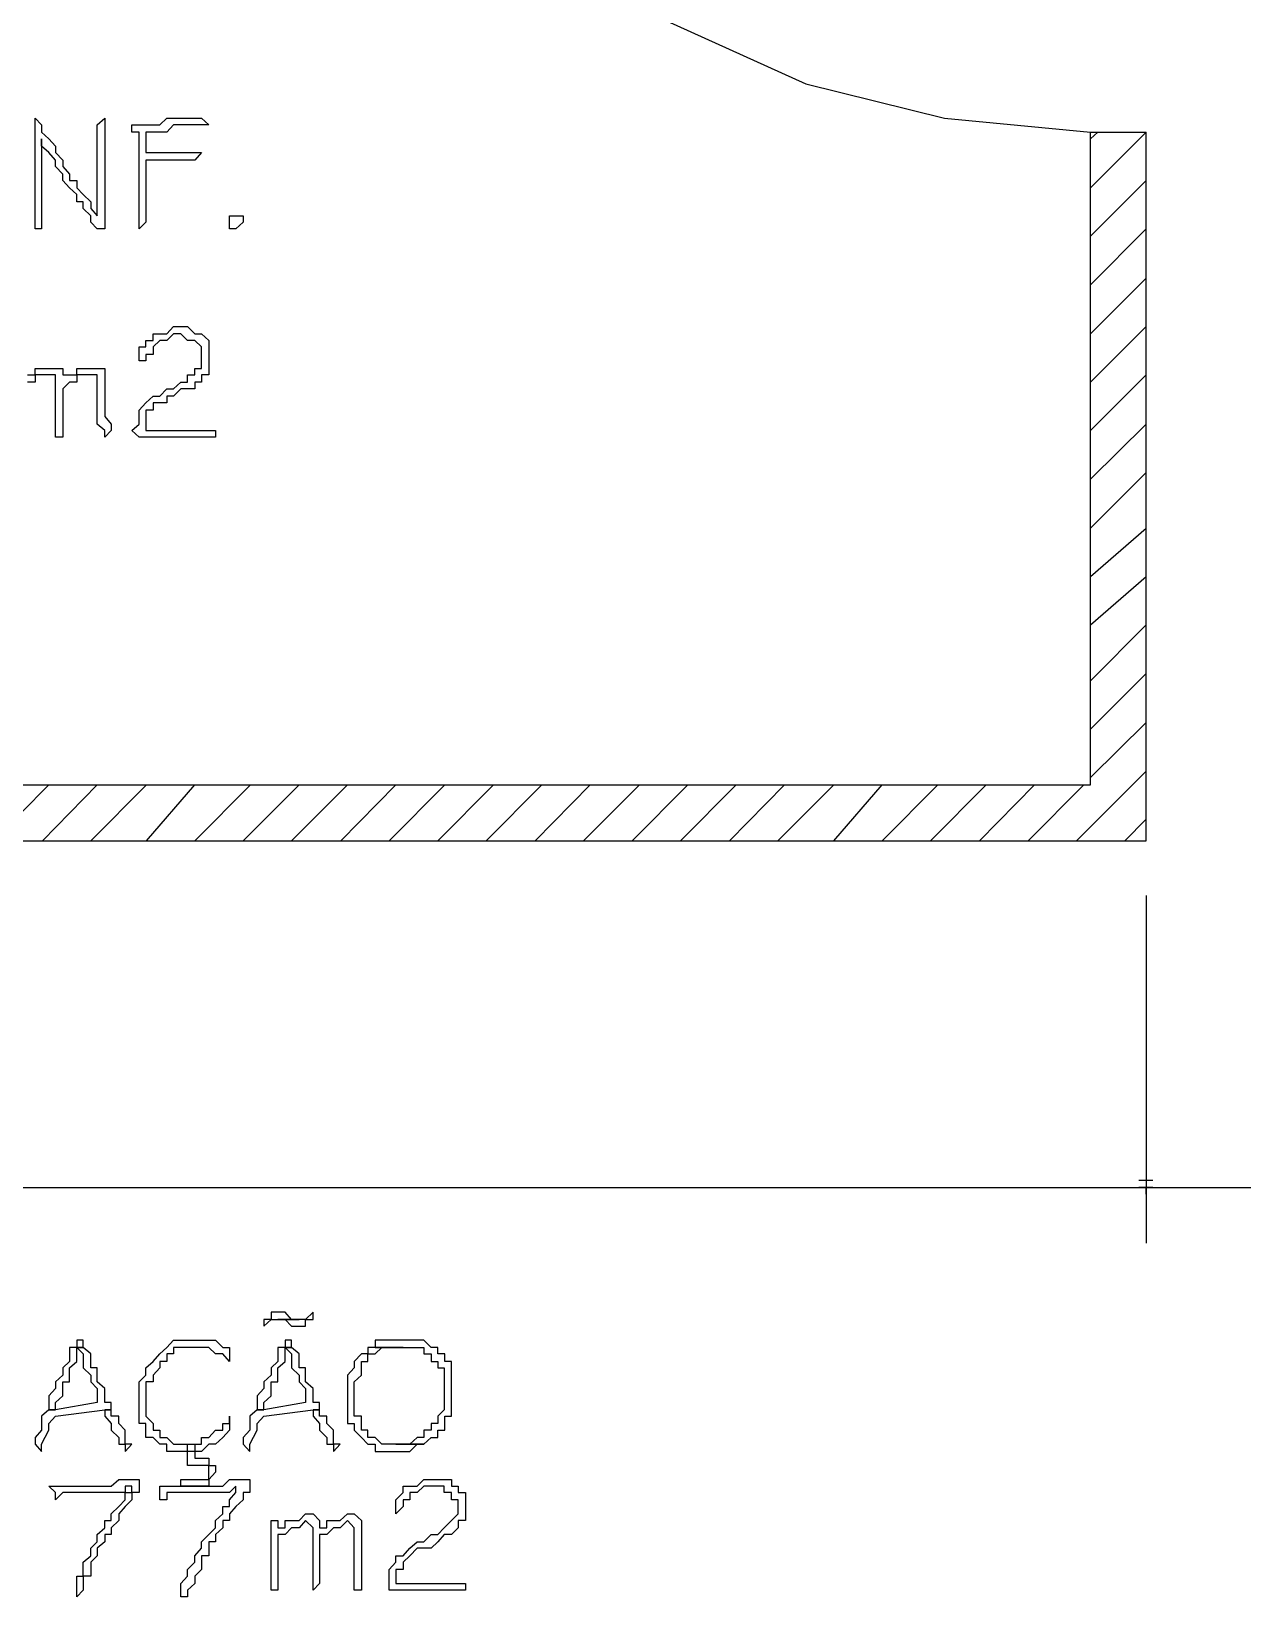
# Model space of a CAD drawing. Header units: millimetres. Extents: x -518.8 to -461.2, y 3.5 to 44.2.
# Drawn here: x -496.461 to -495.351, y 28.24 to 29.675 of the extents above; entities that cross this region are included whole.
import ezdxf

# ---------------------------------------------------------------- set-up
doc = ezdxf.new("R2010")
doc.units = ezdxf.units.MM
doc.header["$MEASUREMENT"] = 0
for name, color, linetype in [('10', 10, 'Continuous'), ('14', 14, 'Continuous'), ('16', 16, 'Continuous'), ('5', 5, 'Continuous'), ('6', 6, 'Continuous'), ('MYSOLIDS', 7, 'Continuous')]:
    doc.layers.add(name, color=color, linetype=linetype)

msp = doc.modelspace()

# ---------------------------------------------------------------- linework, layer by layer
at = {"layer": '10'}
msp.add_lwpolyline([(-495.4902, 29.5827), (-495.4391, 29.5827)], dxfattribs=at)
at = {"layer": '14'}
for points in [[(-495.4902, 29.5766), (-495.4835, 29.5827)], [(-495.4902, 29.5315), (-495.4391, 29.5827)], [(-495.4902, 29.4872), (-495.4391, 29.5383)], [(-495.4902, 29.4428), (-495.4391, 29.4939)], [(-495.4902, 29.3977), (-495.4391, 29.4488)], [(-495.4902, 29.3533), (-495.4391, 29.4045)], [(-495.4902, 29.309), (-495.4391, 29.3601)], [(-495.4902, 29.2646), (-495.4391, 29.315)], [(-495.4902, 29.2195), (-495.4391, 29.2706)], [(-495.4902, 29.1751), (-495.4391, 29.2195)], [(-495.4902, 29.1308), (-495.4391, 29.1751)], [(-495.4902, 29.0797), (-495.4391, 29.1308)], [(-495.4902, 29.0353), (-495.4391, 29.0864)], [(-495.4902, 28.9909), (-495.4391, 29.0413)], [(-495.503, 28.933), (-495.4391, 28.9969)], [(-496.4963, 28.933), (-496.4451, 28.9842)], [(-496.4511, 28.933), (-496.4008, 28.9842)], [(-496.4068, 28.933), (-496.3557, 28.9842)], [(-496.3557, 28.933), (-496.3113, 28.9842)], [(-496.3113, 28.933), (-496.2602, 28.9842)], [(-496.2669, 28.933), (-496.2158, 28.9842)], [(-496.2226, 28.933), (-496.1714, 28.9842)], [(-496.1775, 28.933), (-496.1271, 28.9842)], [(-496.1331, 28.933), (-496.082, 28.9842)], [(-496.0887, 28.933), (-496.0376, 28.9842)], [(-496.0444, 28.933), (-495.9933, 28.9842)], [(-495.9993, 28.933), (-495.9489, 28.9842)], [(-495.9549, 28.933), (-495.9038, 28.9842)], [(-495.9105, 28.933), (-495.8594, 28.9842)], [(-495.8662, 28.933), (-495.8151, 28.9842)], [(-495.8211, 28.933), (-495.7707, 28.9842)], [(-495.7767, 28.933), (-495.7256, 28.9842)], [(-495.7256, 28.933), (-495.6812, 28.9842)], [(-495.6812, 28.933), (-495.6301, 28.9842)], [(-495.6369, 28.933), (-495.5857, 28.9842)], [(-495.5918, 28.933), (-495.5414, 28.9842)], [(-495.5474, 28.933), (-495.4963, 28.9842)], [(-495.4587, 28.933), (-495.4391, 28.9526)]]:
    msp.add_lwpolyline(points, dxfattribs=at)
at = {"layer": '16'}
for points in [[(-495.4391, 28.8827), (-495.4391, 28.5639)], [(-495.4391, 28.8827), (-495.4391, 28.5639)], [(-495.4459, 28.6218), (-495.4391, 28.6218), (-495.4391, 28.6218), (-495.4391, 28.6218), (-495.4391, 28.6218), (-495.4331, 28.6218)], [(-495.4459, 28.6218), (-495.4391, 28.6218), (-495.4391, 28.6218), (-495.4391, 28.6218), (-495.4391, 28.6218), (-495.4331, 28.6218)], [(-498.4948, 28.615), (-495.3887, 28.615)], [(-495.4902, 28.615), (-494.2361, 28.615)], [(-495.4391, 28.615), (-495.4459, 28.615)], [(-495.4391, 28.615), (-495.4459, 28.615)], [(-495.4391, 28.609), (-495.4391, 28.615), (-495.4391, 28.609)], [(-495.4331, 28.615), (-495.4391, 28.615)], [(-495.4391, 28.609), (-495.4391, 28.615), (-495.4391, 28.609)], [(-495.4331, 28.615), (-495.4391, 28.615)]]:
    msp.add_lwpolyline(points, dxfattribs=at)
at = {"layer": '5'}
for points in [[(-498.4504, 28.9842), (-495.4902, 28.9842), (-495.4902, 29.5827)], [(-495.4391, 28.933), (-495.4391, 29.5827)], [(-498.4504, 28.933), (-495.4391, 28.933)]]:
    msp.add_lwpolyline(points, dxfattribs=at)
at = {"layer": '6'}
msp.add_lwpolyline([(-496.2925, 30.3406), (-496.2737, 30.2067), (-496.2286, 30.0789), (-496.1654, 29.9586), (-496.0887, 29.8503), (-495.9865, 29.7609), (-495.879, 29.6849), (-495.7511, 29.627), (-495.6241, 29.5954), (-495.4902, 29.5827)], dxfattribs=at)
at = {"layer": 'MYSOLIDS'}
for points in [[(-496.4519, 29.5766), (-496.4519, 29.5), (-496.4519, 29.4939), (-496.4519, 29.4939), (-496.4579, 29.4939), (-496.4579, 29.4939), (-496.4579, 29.4939), (-496.4579, 29.4939), (-496.4579, 29.5), (-496.4579, 29.5), (-496.4579, 29.5894), (-496.4579, 29.5894), (-496.4579, 29.5954), (-496.4579, 29.5954), (-496.4579, 29.5954), (-496.4519, 29.5894), (-496.4519, 29.5894), (-496.4519, 29.5894), (-496.4519, 29.5894), (-496.4519, 29.5827), (-496.4451, 29.5766), (-496.4451, 29.5766), (-496.4391, 29.5699), (-496.4391, 29.5639), (-496.4391, 29.5639), (-496.4324, 29.5571), (-496.4324, 29.5511), (-496.4324, 29.5511), (-496.4263, 29.5443), (-496.4263, 29.5443), (-496.4263, 29.5383), (-496.4196, 29.5383), (-496.4196, 29.5315), (-496.4136, 29.5255), (-496.4136, 29.5255), (-496.4068, 29.5188), (-496.4068, 29.5127), (-496.4068, 29.5127), (-496.4008, 29.506), (-496.4008, 29.506), (-496.4008, 29.5127), (-496.4008, 29.5127), (-496.4008, 29.5188), (-496.4008, 29.5188), (-496.4008, 29.5255), (-496.4008, 29.5315), (-496.4008, 29.5315), (-496.4008, 29.5383), (-496.4008, 29.5443), (-496.4008, 29.5511), (-496.4008, 29.5511), (-496.4008, 29.5571), (-496.4008, 29.5639), (-496.4008, 29.5639), (-496.4008, 29.5699), (-496.4008, 29.5766), (-496.4008, 29.5827), (-496.4008, 29.5827), (-496.4008, 29.5894), (-496.4008, 29.5894), (-496.4008, 29.5894), (-496.4008, 29.5894), (-496.394, 29.5954), (-496.394, 29.5954), (-496.394, 29.5894), (-496.394, 29.5894), (-496.394, 29.5894), (-496.394, 29.5894), (-496.394, 29.5827), (-496.394, 29.5827), (-496.394, 29.5827), (-496.394, 29.5766), (-496.394, 29.5699), (-496.394, 29.5639), (-496.394, 29.5639), (-496.394, 29.5571), (-496.394, 29.5511), (-496.394, 29.5443), (-496.394, 29.5443), (-496.394, 29.5383), (-496.394, 29.5383), (-496.394, 29.5315), (-496.394, 29.5315), (-496.394, 29.5255), (-496.394, 29.5188), (-496.394, 29.5127), (-496.394, 29.5127), (-496.394, 29.506), (-496.394, 29.5), (-496.394, 29.5), (-496.394, 29.4939), (-496.394, 29.4939), (-496.394, 29.4939), (-496.394, 29.4939), (-496.394, 29.4939), (-496.394, 29.4939), (-496.4008, 29.4939), (-496.4008, 29.4939), (-496.4068, 29.5), (-496.4068, 29.506), (-496.4136, 29.5127), (-496.4136, 29.5188), (-496.4196, 29.5188), (-496.4196, 29.5255), (-496.4196, 29.5255), (-496.4263, 29.5315), (-496.4263, 29.5315), (-496.4324, 29.5383), (-496.4324, 29.5383), (-496.4324, 29.5443), (-496.4391, 29.5511), (-496.4391, 29.5511), (-496.4391, 29.5571), (-496.4451, 29.5639), (-496.4451, 29.5639), (-496.4519, 29.5699), (-496.4519, 29.5766), (-496.4519, 29.5766), (-496.4519, 29.5766), (-496.4519, 29.5766), (-496.4519, 29.5766)], [(-496.3564, 29.5639), (-496.3496, 29.5639), (-496.3496, 29.5639), (-496.3436, 29.5639), (-496.3369, 29.5639), (-496.3308, 29.5639), (-496.3308, 29.5639), (-496.3241, 29.5639), (-496.3181, 29.5639), (-496.3181, 29.5639), (-496.3113, 29.5639), (-496.3113, 29.5639), (-496.3113, 29.5639), (-496.3053, 29.5639), (-496.3053, 29.5639), (-496.3053, 29.5639), (-496.3053, 29.5639), (-496.3053, 29.5639), (-496.3053, 29.5639), (-496.3113, 29.5571), (-496.3181, 29.5571), (-496.3241, 29.5571), (-496.3308, 29.5571), (-496.3369, 29.5571), (-496.3369, 29.5571), (-496.3436, 29.5571), (-496.3496, 29.5571), (-496.3564, 29.5571), (-496.3564, 29.5571), (-496.3564, 29.5511), (-496.3564, 29.5511), (-496.3564, 29.5443), (-496.3564, 29.5443), (-496.3564, 29.5383), (-496.3564, 29.5383), (-496.3564, 29.5315), (-496.3564, 29.5255), (-496.3564, 29.5188), (-496.3564, 29.5127), (-496.3564, 29.506), (-496.3564, 29.506), (-496.3564, 29.5), (-496.3564, 29.5), (-496.3624, 29.4939), (-496.3624, 29.4939), (-496.3624, 29.4939), (-496.3624, 29.4939), (-496.3624, 29.5), (-496.3624, 29.5), (-496.3624, 29.5), (-496.3624, 29.5), (-496.3624, 29.506), (-496.3624, 29.506), (-496.3624, 29.5127), (-496.3624, 29.5188), (-496.3624, 29.5255), (-496.3624, 29.5255), (-496.3624, 29.5315), (-496.3624, 29.5383), (-496.3624, 29.5383), (-496.3624, 29.5443), (-496.3624, 29.5511), (-496.3624, 29.5571), (-496.3624, 29.5571), (-496.3624, 29.5639), (-496.3624, 29.5699), (-496.3624, 29.5766), (-496.3624, 29.5766), (-496.3624, 29.5827), (-496.3692, 29.5827), (-496.3692, 29.5894), (-496.3692, 29.5894), (-496.3624, 29.5894), (-496.3624, 29.5894), (-496.3624, 29.5894), (-496.3564, 29.5894), (-496.3564, 29.5894), (-496.3496, 29.5894), (-496.3436, 29.5894), (-496.3369, 29.5954), (-496.3369, 29.5954), (-496.3308, 29.5954), (-496.3241, 29.5954), (-496.3181, 29.5954), (-496.3181, 29.5954), (-496.3113, 29.5954), (-496.3053, 29.5954), (-496.3053, 29.5954), (-496.3053, 29.5954), (-496.3053, 29.5954), (-496.2985, 29.5894), (-496.2985, 29.5894), (-496.3053, 29.5894), (-496.3053, 29.5894), (-496.3053, 29.5894), (-496.3113, 29.5894), (-496.3181, 29.5894), (-496.3241, 29.5894), (-496.3308, 29.5894), (-496.3369, 29.5827), (-496.3436, 29.5827), (-496.3436, 29.5827), (-496.3496, 29.5827), (-496.3564, 29.5827), (-496.3564, 29.5827), (-496.3564, 29.5827), (-496.3564, 29.5827), (-496.3564, 29.5766), (-496.3564, 29.5699), (-496.3564, 29.5699), (-496.3564, 29.5639), (-496.3564, 29.5639), (-496.3564, 29.5639), (-496.3564, 29.5639)], [(-496.2737, 29.4939), (-496.2797, 29.4939), (-496.2797, 29.4939), (-496.2797, 29.5), (-496.2797, 29.5), (-496.2797, 29.506), (-496.2797, 29.506), (-496.2737, 29.506), (-496.2737, 29.506), (-496.2669, 29.506), (-496.2669, 29.506), (-496.2669, 29.5), (-496.2669, 29.5), (-496.2669, 29.5), (-496.2737, 29.4939), (-496.2737, 29.4939), (-496.2737, 29.4939), (-496.2737, 29.4939), (-496.2737, 29.4939), (-496.2737, 29.4939)], [(-496.3564, 29.309), (-496.2985, 29.309), (-496.2925, 29.309), (-496.2925, 29.309), (-496.2925, 29.309), (-496.2925, 29.309), (-496.2925, 29.303), (-496.2925, 29.303), (-496.2985, 29.303), (-496.2985, 29.303), (-496.3564, 29.303), (-496.3624, 29.303), (-496.3624, 29.303), (-496.3624, 29.303), (-496.3624, 29.303), (-496.3624, 29.303), (-496.3624, 29.303), (-496.3692, 29.309), (-496.3692, 29.309), (-496.3692, 29.309), (-496.3624, 29.315), (-496.3624, 29.3218), (-496.3624, 29.3218), (-496.3624, 29.3278), (-496.3624, 29.3278), (-496.3564, 29.3345), (-496.3564, 29.3345), (-496.3496, 29.3406), (-496.3496, 29.3406), (-496.3496, 29.3406), (-496.3436, 29.3406), (-496.3369, 29.3473), (-496.3308, 29.3473), (-496.3308, 29.3473), (-496.3241, 29.3533), (-496.3181, 29.3533), (-496.3181, 29.3533), (-496.3181, 29.3601), (-496.3113, 29.3601), (-496.3113, 29.3661), (-496.3053, 29.3661), (-496.3053, 29.3729), (-496.3053, 29.3729), (-496.3053, 29.3789), (-496.3053, 29.3789), (-496.3053, 29.3857), (-496.3113, 29.3917), (-496.3113, 29.3917), (-496.3113, 29.3917), (-496.3181, 29.3917), (-496.3241, 29.3977), (-496.3241, 29.3977), (-496.3308, 29.3977), (-496.3369, 29.3917), (-496.3369, 29.3917), (-496.3436, 29.3917), (-496.3436, 29.3917), (-496.3496, 29.3857), (-496.3496, 29.3857), (-496.3496, 29.3789), (-496.3564, 29.3789), (-496.3564, 29.3789), (-496.3564, 29.3729), (-496.3624, 29.3729), (-496.3624, 29.3729), (-496.3624, 29.3729), (-496.3624, 29.3789), (-496.3624, 29.3789), (-496.3624, 29.3789), (-496.3624, 29.3857), (-496.3564, 29.3857), (-496.3564, 29.3917), (-496.3564, 29.3917), (-496.3496, 29.3917), (-496.3496, 29.3977), (-496.3436, 29.3977), (-496.3436, 29.3977), (-496.3369, 29.3977), (-496.3308, 29.4045), (-496.3308, 29.4045), (-496.3241, 29.4045), (-496.3181, 29.4045), (-496.3181, 29.4045), (-496.3113, 29.3977), (-496.3053, 29.3977), (-496.3053, 29.3977), (-496.3053, 29.3977), (-496.2985, 29.3917), (-496.2985, 29.3857), (-496.2985, 29.3857), (-496.2985, 29.3789), (-496.2985, 29.3789), (-496.2985, 29.3729), (-496.2985, 29.3661), (-496.2985, 29.3661), (-496.2985, 29.3601), (-496.3053, 29.3601), (-496.3053, 29.3533), (-496.3053, 29.3533), (-496.3113, 29.3533), (-496.3113, 29.3473), (-496.3181, 29.3473), (-496.3241, 29.3473), (-496.3308, 29.3406), (-496.3308, 29.3406), (-496.3369, 29.3406), (-496.3369, 29.3345), (-496.3436, 29.3345), (-496.3496, 29.3345), (-496.3496, 29.3278), (-496.3564, 29.3278), (-496.3564, 29.3218), (-496.3564, 29.315), (-496.3564, 29.315), (-496.3564, 29.309), (-496.3564, 29.309), (-496.3564, 29.309), (-496.3564, 29.309)], [(-496.4324, 29.3601), (-496.4263, 29.3601), (-496.4196, 29.3601), (-496.4196, 29.3661), (-496.4136, 29.3661), (-496.4068, 29.3661), (-496.4068, 29.3661), (-496.4008, 29.3661), (-496.394, 29.3661), (-496.394, 29.3661), (-496.394, 29.3601), (-496.394, 29.3601), (-496.394, 29.3533), (-496.394, 29.3473), (-496.394, 29.3473), (-496.394, 29.3406), (-496.394, 29.3345), (-496.394, 29.3278), (-496.394, 29.3278), (-496.394, 29.3218), (-496.388, 29.315), (-496.388, 29.309), (-496.388, 29.309), (-496.388, 29.309), (-496.388, 29.309), (-496.394, 29.303), (-496.394, 29.303), (-496.394, 29.303), (-496.394, 29.303), (-496.394, 29.303), (-496.394, 29.303), (-496.394, 29.309), (-496.394, 29.309), (-496.4008, 29.315), (-496.4008, 29.3218), (-496.4008, 29.3218), (-496.4008, 29.3278), (-496.4008, 29.3278), (-496.4008, 29.3345), (-496.4008, 29.3406), (-496.4008, 29.3473), (-496.4008, 29.3473), (-496.4008, 29.3533), (-496.4008, 29.3601), (-496.4008, 29.3601), (-496.4008, 29.3601), (-496.4008, 29.3601), (-496.4068, 29.3601), (-496.4136, 29.3601), (-496.4136, 29.3601), (-496.4196, 29.3601), (-496.4196, 29.3533), (-496.4263, 29.3533), (-496.4324, 29.3473), (-496.4324, 29.309), (-496.4324, 29.303), (-496.4324, 29.303), (-496.4324, 29.303), (-496.4324, 29.303), (-496.4391, 29.303), (-496.4391, 29.303), (-496.4391, 29.309), (-496.4391, 29.309), (-496.4391, 29.3533), (-496.4391, 29.3533), (-496.4391, 29.3601), (-496.4391, 29.3601), (-496.4391, 29.3601), (-496.4391, 29.3601), (-496.4451, 29.3601), (-496.4519, 29.3601), (-496.4519, 29.3601), (-496.4579, 29.3601), (-496.4579, 29.3533), (-496.4647, 29.3533)], [(-496.4647, 29.3601), (-496.4579, 29.3601), (-496.4579, 29.3661), (-496.4519, 29.3661), (-496.4451, 29.3661), (-496.4391, 29.3661), (-496.4391, 29.3661), (-496.4324, 29.3661), (-496.4324, 29.3661), (-496.4324, 29.3601), (-496.4324, 29.3601), (-496.4324, 29.3601), (-496.4324, 29.3601), (-496.4324, 29.3601), (-496.4324, 29.3601)], [(-496.2354, 28.5007), (-496.2354, 28.5007), (-496.2414, 28.5007), (-496.2414, 28.4939), (-496.2481, 28.4939), (-496.2481, 28.4879), (-496.2481, 28.4879), (-496.2481, 28.4879), (-496.2481, 28.4879), (-496.2414, 28.4939), (-496.2414, 28.4939), (-496.2354, 28.4939), (-496.2226, 28.4939), (-496.2226, 28.4939), (-496.2286, 28.5007), (-496.2286, 28.5007), (-496.2354, 28.5007), (-496.2354, 28.5007)], [(-496.2226, 28.4939), (-496.2354, 28.4939), (-496.2354, 28.4939), (-496.2286, 28.4939), (-496.2158, 28.4939), (-496.2158, 28.4939), (-496.2226, 28.4939), (-496.2226, 28.4939)], [(-496.203, 28.5007), (-496.203, 28.5007), (-496.2098, 28.4939), (-496.2098, 28.4939), (-496.2158, 28.4939), (-496.2286, 28.4939), (-496.2286, 28.4939), (-496.2226, 28.4879), (-496.2226, 28.4879), (-496.2158, 28.4879), (-496.2158, 28.4879), (-496.2098, 28.4879), (-496.2098, 28.4939), (-496.203, 28.4939), (-496.203, 28.5007), (-496.203, 28.5007), (-496.203, 28.5007), (-496.203, 28.5007)], [(-496.4136, 28.4684), (-496.4196, 28.4684), (-496.4136, 28.4624), (-496.4136, 28.4624), (-496.4136, 28.4556), (-496.4136, 28.4496), (-496.4068, 28.4428), (-496.4068, 28.4428), (-496.4068, 28.4368), (-496.4068, 28.4368), (-496.4008, 28.4308), (-496.4008, 28.424), (-496.4008, 28.424), (-496.4008, 28.418), (-496.4391, 28.4112), (-496.4451, 28.4112), (-496.4451, 28.4112), (-496.4519, 28.4052), (-496.4519, 28.3985), (-496.4519, 28.3985), (-496.4519, 28.3985), (-496.4519, 28.3924), (-496.4579, 28.3857), (-496.4579, 28.3797), (-496.4579, 28.3797), (-496.4579, 28.3797), (-496.4519, 28.3729), (-496.4519, 28.3729), (-496.4519, 28.3797), (-496.4519, 28.3797), (-496.4451, 28.3924), (-496.4451, 28.3924), (-496.4451, 28.3924), (-496.4451, 28.3985), (-496.4391, 28.4052), (-496.4391, 28.4052), (-496.394, 28.4112), (-496.388, 28.4112), (-496.388, 28.418), (-496.394, 28.418), (-496.394, 28.424), (-496.394, 28.4308), (-496.394, 28.4308), (-496.4008, 28.4368), (-496.4008, 28.4368), (-496.4008, 28.4428), (-496.4008, 28.4496), (-496.4068, 28.4496), (-496.4068, 28.4556), (-496.4068, 28.4556), (-496.4068, 28.4556), (-496.4068, 28.4624), (-496.4136, 28.4684), (-496.4136, 28.4684)], [(-496.4196, 28.4751), (-496.4196, 28.4751), (-496.4196, 28.4751), (-496.4196, 28.4751), (-496.4196, 28.4684), (-496.4263, 28.4684), (-496.4263, 28.4624), (-496.4263, 28.4556), (-496.4324, 28.4496), (-496.4324, 28.4428), (-496.4391, 28.4368), (-496.4391, 28.4308), (-496.4391, 28.4308), (-496.4391, 28.4308), (-496.4451, 28.424), (-496.4451, 28.418), (-496.4451, 28.4112), (-496.4391, 28.4112), (-496.4391, 28.418), (-496.4324, 28.424), (-496.4324, 28.424), (-496.4324, 28.4308), (-496.4324, 28.4368), (-496.4324, 28.4368), (-496.4263, 28.4368), (-496.4263, 28.4428), (-496.4263, 28.4496), (-496.4263, 28.4496), (-496.4196, 28.4556), (-496.4196, 28.4624), (-496.4196, 28.4684), (-496.4136, 28.4684), (-496.4136, 28.4751), (-496.4136, 28.4751), (-496.4196, 28.4751), (-496.4196, 28.4751)], [(-496.3113, 28.4684), (-496.3181, 28.4684), (-496.3181, 28.4684), (-496.3241, 28.4684), (-496.3308, 28.4684), (-496.3308, 28.4624), (-496.3369, 28.4624), (-496.3369, 28.4556), (-496.3436, 28.4556), (-496.3436, 28.4556), (-496.3436, 28.4496), (-496.3496, 28.4428), (-496.3496, 28.4428), (-496.3496, 28.4368), (-496.3564, 28.4368), (-496.3564, 28.4308), (-496.3564, 28.4308), (-496.3564, 28.424), (-496.3564, 28.418), (-496.3564, 28.4112), (-496.3564, 28.4112), (-496.3564, 28.4052), (-496.3496, 28.3985), (-496.3496, 28.3985), (-496.3496, 28.3924), (-496.3436, 28.3924), (-496.3436, 28.3857), (-496.3369, 28.3857), (-496.3369, 28.3857), (-496.3308, 28.3797), (-496.3241, 28.3797), (-496.3241, 28.3797), (-496.3181, 28.3797), (-496.3181, 28.3797), (-496.3113, 28.3797), (-496.3053, 28.3797), (-496.3053, 28.3857), (-496.2985, 28.3857), (-496.2985, 28.3857), (-496.2925, 28.3924), (-496.2925, 28.3924), (-496.2857, 28.3924), (-496.2857, 28.3985), (-496.2797, 28.3985), (-496.2797, 28.4052), (-496.2797, 28.3985), (-496.2797, 28.3985), (-496.2797, 28.3985), (-496.2797, 28.3985), (-496.2797, 28.3924), (-496.2797, 28.3924), (-496.2797, 28.3924), (-496.2857, 28.3857), (-496.2857, 28.3857), (-496.2925, 28.3797), (-496.2985, 28.3797), (-496.2985, 28.3797), (-496.2985, 28.3797), (-496.3053, 28.3729), (-496.3113, 28.3729), (-496.3113, 28.3729), (-496.3181, 28.3729), (-496.3181, 28.3729), (-496.3241, 28.3729), (-496.3308, 28.3729), (-496.3369, 28.3729), (-496.3369, 28.3797), (-496.3436, 28.3797), (-496.3436, 28.3797), (-496.3496, 28.3857), (-496.3496, 28.3857), (-496.3564, 28.3857), (-496.3564, 28.3924), (-496.3564, 28.3985), (-496.3624, 28.3985), (-496.3624, 28.4052), (-496.3624, 28.4112), (-496.3624, 28.4112), (-496.3624, 28.418), (-496.3624, 28.424), (-496.3624, 28.424), (-496.3624, 28.4308), (-496.3624, 28.4368), (-496.3624, 28.4368), (-496.3564, 28.4428), (-496.3564, 28.4496), (-496.3564, 28.4496), (-496.3496, 28.4556), (-496.3496, 28.4556), (-496.3436, 28.4624), (-496.3436, 28.4624), (-496.3369, 28.4684), (-496.3369, 28.4684), (-496.3308, 28.4751), (-496.3241, 28.4751), (-496.3241, 28.4751), (-496.3181, 28.4751), (-496.3113, 28.4751), (-496.3113, 28.4751), (-496.3053, 28.4751), (-496.3053, 28.4751), (-496.2985, 28.4751), (-496.2925, 28.4751), (-496.2925, 28.4751), (-496.2857, 28.4684), (-496.2797, 28.4684), (-496.2797, 28.4684), (-496.2797, 28.4624), (-496.2797, 28.4624), (-496.2797, 28.4556), (-496.2797, 28.4556), (-496.2797, 28.4556), (-496.2797, 28.4556), (-496.2857, 28.4624), (-496.2857, 28.4624), (-496.2857, 28.4624), (-496.2857, 28.4624), (-496.2925, 28.4624), (-496.2985, 28.4684), (-496.2985, 28.4684), (-496.3053, 28.4684), (-496.3113, 28.4684), (-496.3113, 28.4684), (-496.3113, 28.4684), (-496.3113, 28.4684), (-496.3113, 28.4684)], [(-496.2226, 28.4684), (-496.2286, 28.4684), (-496.2226, 28.4624), (-496.2226, 28.4624), (-496.2226, 28.4556), (-496.2226, 28.4496), (-496.2158, 28.4428), (-496.2158, 28.4428), (-496.2158, 28.4368), (-496.2158, 28.4368), (-496.2098, 28.4308), (-496.2098, 28.424), (-496.2098, 28.424), (-496.2098, 28.418), (-496.2481, 28.4112), (-496.2542, 28.4112), (-496.2542, 28.4112), (-496.2609, 28.4052), (-496.2609, 28.3985), (-496.2609, 28.3985), (-496.2609, 28.3985), (-496.2609, 28.3924), (-496.2669, 28.3857), (-496.2669, 28.3797), (-496.2669, 28.3797), (-496.2669, 28.3797), (-496.2609, 28.3729), (-496.2609, 28.3729), (-496.2609, 28.3797), (-496.2609, 28.3797), (-496.2542, 28.3924), (-496.2542, 28.3924), (-496.2542, 28.3924), (-496.2542, 28.3985), (-496.2481, 28.4052), (-496.2481, 28.4052), (-496.203, 28.4112), (-496.197, 28.4112), (-496.197, 28.418), (-496.203, 28.418), (-496.203, 28.424), (-496.203, 28.4308), (-496.203, 28.4308), (-496.2098, 28.4368), (-496.2098, 28.4368), (-496.2098, 28.4428), (-496.2098, 28.4496), (-496.2158, 28.4496), (-496.2158, 28.4556), (-496.2158, 28.4556), (-496.2158, 28.4556), (-496.2158, 28.4624), (-496.2226, 28.4684), (-496.2226, 28.4684)], [(-496.2286, 28.4751), (-496.2286, 28.4751), (-496.2286, 28.4751), (-496.2286, 28.4751), (-496.2286, 28.4684), (-496.2354, 28.4684), (-496.2354, 28.4624), (-496.2354, 28.4556), (-496.2414, 28.4496), (-496.2414, 28.4428), (-496.2481, 28.4368), (-496.2481, 28.4308), (-496.2481, 28.4308), (-496.2481, 28.4308), (-496.2542, 28.424), (-496.2542, 28.418), (-496.2542, 28.4112), (-496.2481, 28.4112), (-496.2481, 28.418), (-496.2414, 28.424), (-496.2414, 28.424), (-496.2414, 28.4308), (-496.2414, 28.4368), (-496.2414, 28.4368), (-496.2354, 28.4368), (-496.2354, 28.4428), (-496.2354, 28.4496), (-496.2354, 28.4496), (-496.2286, 28.4556), (-496.2286, 28.4624), (-496.2286, 28.4684), (-496.2226, 28.4684), (-496.2226, 28.4751), (-496.2226, 28.4751), (-496.2286, 28.4751), (-496.2286, 28.4751)], [(-496.1459, 28.4684), (-496.1527, 28.4684), (-496.1527, 28.4624), (-496.1587, 28.4624), (-496.1587, 28.4624), (-496.1654, 28.4556), (-496.1654, 28.4556), (-496.1654, 28.4496), (-496.1714, 28.4428), (-496.1714, 28.4428), (-496.1714, 28.4368), (-496.1714, 28.4308), (-496.1714, 28.424), (-496.1714, 28.424), (-496.1714, 28.418), (-496.1714, 28.418), (-496.1714, 28.4112), (-496.1714, 28.4052), (-496.1714, 28.3985), (-496.1654, 28.3985), (-496.1654, 28.3924), (-496.1654, 28.3924), (-496.1587, 28.3857), (-496.1587, 28.3857), (-496.1527, 28.3797), (-496.1527, 28.3797), (-496.1459, 28.3797), (-496.1459, 28.3729), (-496.1399, 28.3729), (-496.1331, 28.3729), (-496.1271, 28.3729), (-496.1271, 28.3729), (-496.1203, 28.3729), (-496.1203, 28.3729), (-496.1143, 28.3729), (-496.1075, 28.3797), (-496.1075, 28.3797), (-496.1015, 28.3797), (-496.1271, 28.3797), (-496.1331, 28.3797), (-496.1331, 28.3797), (-496.1399, 28.3797), (-496.1459, 28.3857), (-496.1459, 28.3857), (-496.1527, 28.3857), (-496.1527, 28.3924), (-496.1527, 28.3924), (-496.1587, 28.3924), (-496.1587, 28.3985), (-496.1587, 28.4052), (-496.1654, 28.4052), (-496.1654, 28.4112), (-496.1654, 28.418), (-496.1654, 28.424), (-496.1654, 28.424), (-496.1654, 28.4308), (-496.1654, 28.4308), (-496.1654, 28.4368), (-496.1587, 28.4428), (-496.1587, 28.4428), (-496.1587, 28.4496), (-496.1587, 28.4556), (-496.1527, 28.4556), (-496.1527, 28.4624), (-496.1459, 28.4624), (-496.1459, 28.4624), (-496.1399, 28.4684), (-496.1331, 28.4684), (-496.1331, 28.4684), (-496.1271, 28.4684), (-496.1203, 28.4684), (-496.1459, 28.4684), (-496.1459, 28.4684)], [(-496.1203, 28.4751), (-496.1203, 28.4751), (-496.1271, 28.4751), (-496.1331, 28.4751), (-496.1331, 28.4751), (-496.1399, 28.4751), (-496.1459, 28.4751), (-496.1459, 28.4684), (-496.1203, 28.4684), (-496.1203, 28.4684), (-496.1143, 28.4684), (-496.1143, 28.4684), (-496.1075, 28.4684), (-496.1015, 28.4684), (-496.1015, 28.4624), (-496.0948, 28.4624), (-496.0948, 28.4556), (-496.0948, 28.4556), (-496.0887, 28.4556), (-496.0887, 28.4496), (-496.0827, 28.4496), (-496.0827, 28.4428), (-496.0827, 28.4368), (-496.0827, 28.4368), (-496.0827, 28.4308), (-496.0827, 28.4308), (-496.0827, 28.424), (-496.0827, 28.418), (-496.0827, 28.418), (-496.0827, 28.4112), (-496.0887, 28.4052), (-496.0887, 28.4052), (-496.0887, 28.3985), (-496.0948, 28.3985), (-496.0948, 28.3924), (-496.1015, 28.3924), (-496.1015, 28.3857), (-496.1075, 28.3857), (-496.1075, 28.3857), (-496.1143, 28.3797), (-496.1203, 28.3797), (-496.1203, 28.3797), (-496.1271, 28.3797), (-496.1015, 28.3797), (-496.1015, 28.3797), (-496.0948, 28.3857), (-496.0948, 28.3857), (-496.0887, 28.3857), (-496.0887, 28.3924), (-496.082, 28.3924), (-496.082, 28.3985), (-496.082, 28.4052), (-496.076, 28.4052), (-496.076, 28.4052), (-496.076, 28.4112), (-496.076, 28.418), (-496.076, 28.424), (-496.076, 28.424), (-496.076, 28.4308), (-496.076, 28.4308), (-496.076, 28.4368), (-496.076, 28.4428), (-496.076, 28.4428), (-496.076, 28.4496), (-496.076, 28.4556), (-496.082, 28.4556), (-496.082, 28.4624), (-496.0887, 28.4624), (-496.0887, 28.4624), (-496.0887, 28.4684), (-496.0948, 28.4684), (-496.1015, 28.4751), (-496.1015, 28.4751), (-496.1075, 28.4751), (-496.1143, 28.4751), (-496.1143, 28.4751), (-496.1203, 28.4751), (-496.1203, 28.4751)], [(-496.388, 28.4112), (-496.394, 28.4112), (-496.394, 28.4112), (-496.394, 28.4052), (-496.388, 28.3985), (-496.388, 28.3985), (-496.388, 28.3924), (-496.3812, 28.3857), (-496.3812, 28.3797), (-496.3752, 28.3797), (-496.3752, 28.3729), (-496.3752, 28.3729), (-496.3752, 28.3729), (-496.3692, 28.3797), (-496.3752, 28.3797), (-496.3752, 28.3857), (-496.3752, 28.3924), (-496.3812, 28.3985), (-496.3812, 28.4052), (-496.388, 28.4052), (-496.388, 28.4112), (-496.388, 28.4112)], [(-496.197, 28.4112), (-496.203, 28.4112), (-496.203, 28.4112), (-496.203, 28.4052), (-496.197, 28.3985), (-496.197, 28.3985), (-496.197, 28.3924), (-496.1902, 28.3857), (-496.1902, 28.3797), (-496.1842, 28.3797), (-496.1842, 28.3729), (-496.1842, 28.3729), (-496.1842, 28.3729), (-496.1782, 28.3797), (-496.1842, 28.3797), (-496.1842, 28.3857), (-496.1842, 28.3924), (-496.1902, 28.3985), (-496.1902, 28.4052), (-496.197, 28.4052), (-496.197, 28.4112), (-496.197, 28.4112)], [(-496.3181, 28.3797), (-496.3113, 28.3797), (-496.3113, 28.3669), (-496.3113, 28.3669), (-496.3113, 28.3669), (-496.3113, 28.3669), (-496.3113, 28.3669), (-496.3053, 28.3669), (-496.2985, 28.3669), (-496.2985, 28.3601), (-496.2925, 28.3601), (-496.2925, 28.3541), (-496.2925, 28.3541), (-496.2925, 28.3541), (-496.2985, 28.3473), (-496.2985, 28.3473), (-496.2985, 28.3413), (-496.3053, 28.3413), (-496.3113, 28.3413), (-496.3181, 28.3413), (-496.3181, 28.3413), (-496.3241, 28.3413), (-496.3241, 28.3473), (-496.3241, 28.3473), (-496.3241, 28.3473), (-496.3241, 28.3473), (-496.3241, 28.3473), (-496.3241, 28.3473), (-496.3241, 28.3473), (-496.3181, 28.3473), (-496.3181, 28.3473), (-496.3113, 28.3473), (-496.3113, 28.3473), (-496.3053, 28.3473), (-496.2985, 28.3473), (-496.2985, 28.3473), (-496.2985, 28.3541), (-496.2985, 28.3541), (-496.2985, 28.3601), (-496.2985, 28.3601), (-496.3053, 28.3601), (-496.3113, 28.3601), (-496.3113, 28.3601), (-496.3113, 28.3601), (-496.3181, 28.3601), (-496.3181, 28.3601), (-496.3181, 28.3601), (-496.3181, 28.3601), (-496.3181, 28.3669), (-496.3181, 28.3669), (-496.3181, 28.3669), (-496.3181, 28.3669), (-496.3181, 28.3669), (-496.3181, 28.3669), (-496.3181, 28.3797), (-496.3181, 28.3797), (-496.3181, 28.3797)], [(-496.4324, 28.3353), (-496.4324, 28.3353), (-496.4324, 28.3353), (-496.4324, 28.3353), (-496.4324, 28.3353), (-496.4391, 28.3285), (-496.4391, 28.3285), (-496.4391, 28.3285), (-496.4391, 28.3285), (-496.4391, 28.3285), (-496.4391, 28.3285), (-496.4391, 28.3353), (-496.4451, 28.3413), (-496.4391, 28.3413), (-496.4391, 28.3413), (-496.4391, 28.3413), (-496.4324, 28.3413), (-496.4263, 28.3413), (-496.4263, 28.3413), (-496.4196, 28.3413), (-496.4136, 28.3413), (-496.4068, 28.3413), (-496.4008, 28.3413), (-496.4008, 28.3413), (-496.394, 28.3413), (-496.388, 28.3413), (-496.388, 28.3413), (-496.3812, 28.3473), (-496.3752, 28.3473), (-496.3692, 28.3473), (-496.3692, 28.3473), (-496.3692, 28.3473), (-496.3692, 28.3473), (-496.3624, 28.3473), (-496.3624, 28.3473), (-496.3624, 28.3413), (-496.3624, 28.3413), (-496.3624, 28.3413), (-496.3624, 28.3353), (-496.3692, 28.3353), (-496.3692, 28.3285), (-496.3752, 28.3225), (-496.3752, 28.3225), (-496.3812, 28.3157), (-496.3812, 28.3097), (-496.3812, 28.3097), (-496.388, 28.303), (-496.388, 28.2969), (-496.394, 28.2969), (-496.394, 28.2902), (-496.394, 28.2902), (-496.394, 28.2902), (-496.4008, 28.2842), (-496.4008, 28.2774), (-496.4008, 28.2774), (-496.4068, 28.2714), (-496.4068, 28.2714), (-496.4068, 28.2646), (-496.4068, 28.2586), (-496.4136, 28.2586), (-496.4136, 28.2518), (-496.4136, 28.2458), (-496.4136, 28.2458), (-496.4196, 28.2398), (-496.4196, 28.2398), (-496.4196, 28.2398), (-496.4196, 28.2398), (-496.4196, 28.2398), (-496.4196, 28.2398), (-496.4196, 28.2458), (-496.4196, 28.2458), (-496.4196, 28.2458), (-496.4196, 28.2518), (-496.4196, 28.2586), (-496.4196, 28.2586), (-496.4136, 28.2586), (-496.4136, 28.2646), (-496.4136, 28.2714), (-496.4136, 28.2714), (-496.4068, 28.2774), (-496.4068, 28.2842), (-496.4068, 28.2842), (-496.4008, 28.2902), (-496.4008, 28.2969), (-496.4008, 28.2969), (-496.394, 28.303), (-496.394, 28.3097), (-496.388, 28.3097), (-496.388, 28.3157), (-496.388, 28.3157), (-496.3812, 28.3225), (-496.3812, 28.3225), (-496.3752, 28.3285), (-496.3752, 28.3353), (-496.3692, 28.3353), (-496.3692, 28.3413), (-496.3752, 28.3413), (-496.3752, 28.3353), (-496.3812, 28.3353), (-496.388, 28.3353), (-496.394, 28.3353), (-496.394, 28.3353), (-496.4008, 28.3353), (-496.4008, 28.3353), (-496.4068, 28.3353), (-496.4136, 28.3353), (-496.4196, 28.3353), (-496.4196, 28.3353), (-496.4263, 28.3353), (-496.4324, 28.3353), (-496.4324, 28.3353), (-496.4324, 28.3353), (-496.4324, 28.3353), (-496.4324, 28.3353)], [(-496.3369, 28.3353), (-496.3369, 28.3353), (-496.3369, 28.3353), (-496.3369, 28.3353), (-496.3369, 28.3353), (-496.3369, 28.3285), (-496.3369, 28.3285), (-496.3369, 28.3285), (-496.3369, 28.3285), (-496.3436, 28.3285), (-496.3436, 28.3285), (-496.3436, 28.3353), (-496.3436, 28.3413), (-496.3436, 28.3413), (-496.3436, 28.3413), (-496.3369, 28.3413), (-496.3308, 28.3413), (-496.3308, 28.3413), (-496.3241, 28.3413), (-496.3181, 28.3413), (-496.3113, 28.3413), (-496.3113, 28.3413), (-496.3053, 28.3413), (-496.2985, 28.3413), (-496.2925, 28.3413), (-496.2925, 28.3413), (-496.2857, 28.3413), (-496.2797, 28.3473), (-496.2797, 28.3473), (-496.2737, 28.3473), (-496.2737, 28.3473), (-496.2669, 28.3473), (-496.2669, 28.3473), (-496.2609, 28.3473), (-496.2609, 28.3473), (-496.2609, 28.3413), (-496.2609, 28.3413), (-496.2609, 28.3413), (-496.2609, 28.3353), (-496.2669, 28.3353), (-496.2669, 28.3285), (-496.2737, 28.3225), (-496.2737, 28.3225), (-496.2797, 28.3157), (-496.2797, 28.3097), (-496.2857, 28.3097), (-496.2857, 28.303), (-496.2925, 28.2969), (-496.2925, 28.2969), (-496.2925, 28.2902), (-496.2925, 28.2902), (-496.2985, 28.2902), (-496.2985, 28.2842), (-496.2985, 28.2774), (-496.3053, 28.2774), (-496.3053, 28.2714), (-496.3053, 28.2714), (-496.3053, 28.2646), (-496.3113, 28.2586), (-496.3113, 28.2586), (-496.3113, 28.2518), (-496.3181, 28.2458), (-496.3181, 28.2458), (-496.3181, 28.2398), (-496.3181, 28.2398), (-496.3181, 28.2398), (-496.3181, 28.2398), (-496.3241, 28.2398), (-496.3241, 28.2398), (-496.3241, 28.2458), (-496.3241, 28.2458), (-496.3241, 28.2458), (-496.3241, 28.2518), (-496.3181, 28.2586), (-496.3181, 28.2586), (-496.3181, 28.2586), (-496.3181, 28.2646), (-496.3113, 28.2714), (-496.3113, 28.2714), (-496.3113, 28.2774), (-496.3053, 28.2842), (-496.3053, 28.2842), (-496.3053, 28.2902), (-496.2985, 28.2969), (-496.2985, 28.2969), (-496.2925, 28.303), (-496.2925, 28.3097), (-496.2925, 28.3097), (-496.2857, 28.3157), (-496.2857, 28.3157), (-496.2857, 28.3225), (-496.2797, 28.3225), (-496.2797, 28.3285), (-496.2737, 28.3353), (-496.2737, 28.3353), (-496.2737, 28.3413), (-496.2737, 28.3413), (-496.2797, 28.3353), (-496.2857, 28.3353), (-496.2857, 28.3353), (-496.2925, 28.3353), (-496.2985, 28.3353), (-496.2985, 28.3353), (-496.3053, 28.3353), (-496.3053, 28.3353), (-496.3113, 28.3353), (-496.3181, 28.3353), (-496.3241, 28.3353), (-496.3308, 28.3353), (-496.3308, 28.3353), (-496.3369, 28.3353), (-496.3369, 28.3353), (-496.3369, 28.3353), (-496.3369, 28.3353)], [(-496.1271, 28.2518), (-496.0632, 28.2518), (-496.0632, 28.2518), (-496.0632, 28.2518), (-496.0632, 28.2518), (-496.0632, 28.2518), (-496.0632, 28.2518), (-496.0632, 28.2518), (-496.0632, 28.2458), (-496.0632, 28.2458), (-496.1271, 28.2458), (-496.1271, 28.2458), (-496.1271, 28.2458), (-496.1271, 28.2458), (-496.1271, 28.2458), (-496.1331, 28.2458), (-496.1331, 28.2458), (-496.1331, 28.2518), (-496.1331, 28.2518), (-496.1331, 28.2586), (-496.1331, 28.2586), (-496.1331, 28.2646), (-496.1271, 28.2714), (-496.1271, 28.2714), (-496.1271, 28.2714), (-496.1271, 28.2774), (-496.1203, 28.2774), (-496.1143, 28.2842), (-496.1143, 28.2842), (-496.1143, 28.2842), (-496.1075, 28.2902), (-496.1075, 28.2902), (-496.1015, 28.2902), (-496.0948, 28.2969), (-496.0887, 28.2969), (-496.0887, 28.2969), (-496.0827, 28.303), (-496.0827, 28.303), (-496.0827, 28.303), (-496.076, 28.3097), (-496.076, 28.3097), (-496.0699, 28.3157), (-496.0699, 28.3225), (-496.0699, 28.3225), (-496.0699, 28.3285), (-496.076, 28.3285), (-496.076, 28.3353), (-496.076, 28.3353), (-496.0827, 28.3353), (-496.0827, 28.3413), (-496.0887, 28.3413), (-496.0948, 28.3413), (-496.0948, 28.3413), (-496.1015, 28.3413), (-496.1075, 28.3353), (-496.1075, 28.3353), (-496.1143, 28.3353), (-496.1143, 28.3285), (-496.1203, 28.3285), (-496.1203, 28.3285), (-496.1203, 28.3225), (-496.1203, 28.3225), (-496.1271, 28.3157), (-496.1271, 28.3157), (-496.1271, 28.3157), (-496.1271, 28.3157), (-496.1271, 28.3225), (-496.1271, 28.3225), (-496.1271, 28.3225), (-496.1271, 28.3285), (-496.1271, 28.3285), (-496.1203, 28.3353), (-496.1203, 28.3353), (-496.1203, 28.3413), (-496.1143, 28.3413), (-496.1075, 28.3413), (-496.1075, 28.3413), (-496.1015, 28.3473), (-496.1015, 28.3473), (-496.0948, 28.3473), (-496.0948, 28.3473), (-496.0887, 28.3473), (-496.0827, 28.3473), (-496.076, 28.3473), (-496.076, 28.3413), (-496.0699, 28.3413), (-496.0699, 28.3413), (-496.0699, 28.3353), (-496.0632, 28.3353), (-496.0632, 28.3285), (-496.0632, 28.3225), (-496.0632, 28.3225), (-496.0632, 28.3157), (-496.0632, 28.3097), (-496.0632, 28.3097), (-496.0699, 28.3097), (-496.0699, 28.303), (-496.0699, 28.303), (-496.076, 28.2969), (-496.076, 28.2969), (-496.0827, 28.2969), (-496.0887, 28.2902), (-496.0887, 28.2902), (-496.0948, 28.2842), (-496.1015, 28.2842), (-496.1015, 28.2842), (-496.1075, 28.2842), (-496.1143, 28.2774), (-496.1143, 28.2774), (-496.1203, 28.2714), (-496.1203, 28.2714), (-496.1203, 28.2646), (-496.1271, 28.2646), (-496.1271, 28.2586), (-496.1271, 28.2518), (-496.1271, 28.2518), (-496.1271, 28.2518), (-496.1271, 28.2518)], [(-496.197, 28.303), (-496.1902, 28.303), (-496.1902, 28.3097), (-496.1842, 28.3097), (-496.1782, 28.3097), (-496.1782, 28.3097), (-496.1714, 28.3157), (-496.1654, 28.3157), (-496.1654, 28.3157), (-496.1587, 28.3097), (-496.1587, 28.3097), (-496.1587, 28.303), (-496.1587, 28.2969), (-496.1587, 28.2969), (-496.1587, 28.2902), (-496.1587, 28.2842), (-496.1587, 28.2774), (-496.1587, 28.2774), (-496.1587, 28.2714), (-496.1587, 28.2646), (-496.1587, 28.2586), (-496.1587, 28.2586), (-496.1587, 28.2586), (-496.1587, 28.2518), (-496.1587, 28.2518), (-496.1587, 28.2458), (-496.1587, 28.2458), (-496.1587, 28.2458), (-496.1587, 28.2458), (-496.1654, 28.2458), (-496.1654, 28.2458), (-496.1654, 28.2518), (-496.1654, 28.2518), (-496.1654, 28.2586), (-496.1654, 28.2646), (-496.1654, 28.2714), (-496.1654, 28.2714), (-496.1654, 28.2774), (-496.1654, 28.2774), (-496.1654, 28.2842), (-496.1654, 28.2902), (-496.1654, 28.2969), (-496.1654, 28.2969), (-496.1654, 28.303), (-496.1654, 28.303), (-496.1714, 28.3097), (-496.1714, 28.3097), (-496.1714, 28.3097), (-496.1782, 28.303), (-496.1842, 28.303), (-496.1842, 28.303), (-496.1902, 28.2969), (-496.1902, 28.2969), (-496.197, 28.2969), (-496.197, 28.2518), (-496.197, 28.2518), (-496.197, 28.2518), (-496.203, 28.2458), (-496.203, 28.2458), (-496.203, 28.2518), (-496.203, 28.2518), (-496.203, 28.2518), (-496.203, 28.2518), (-496.203, 28.2969), (-496.203, 28.2969), (-496.203, 28.303), (-496.203, 28.303), (-496.2098, 28.3097), (-496.2098, 28.3097), (-496.2098, 28.3097), (-496.2158, 28.303), (-496.2226, 28.303), (-496.2226, 28.303), (-496.2286, 28.2969), (-496.2286, 28.2969), (-496.2354, 28.2969), (-496.2354, 28.2518), (-496.2354, 28.2458), (-496.2354, 28.2458), (-496.2354, 28.2458), (-496.2354, 28.2458), (-496.2414, 28.2458), (-496.2414, 28.2458), (-496.2414, 28.2518), (-496.2414, 28.2518), (-496.2414, 28.2902), (-496.2414, 28.2902), (-496.2414, 28.2902), (-496.2414, 28.2902), (-496.2414, 28.2902), (-496.2414, 28.2902), (-496.2414, 28.2902), (-496.2414, 28.2969), (-496.2414, 28.2969), (-496.2414, 28.2969), (-496.2414, 28.2969), (-496.2414, 28.2969), (-496.2414, 28.2969), (-496.2414, 28.3097), (-496.2414, 28.3097), (-496.2414, 28.3097), (-496.2354, 28.3097), (-496.2354, 28.3097), (-496.2354, 28.3097), (-496.2354, 28.3097), (-496.2354, 28.3097), (-496.2354, 28.3097), (-496.2354, 28.303), (-496.2286, 28.303), (-496.2286, 28.3097), (-496.2226, 28.3097), (-496.2158, 28.3097), (-496.2158, 28.3097), (-496.2098, 28.3157), (-496.203, 28.3157), (-496.203, 28.3157), (-496.197, 28.3097), (-496.197, 28.3097), (-496.197, 28.303), (-496.197, 28.303), (-496.197, 28.303), (-496.197, 28.303), (-496.197, 28.303)]]:
    msp.add_lwpolyline(points, dxfattribs=at)

doc.saveas('drawing.dxf')
